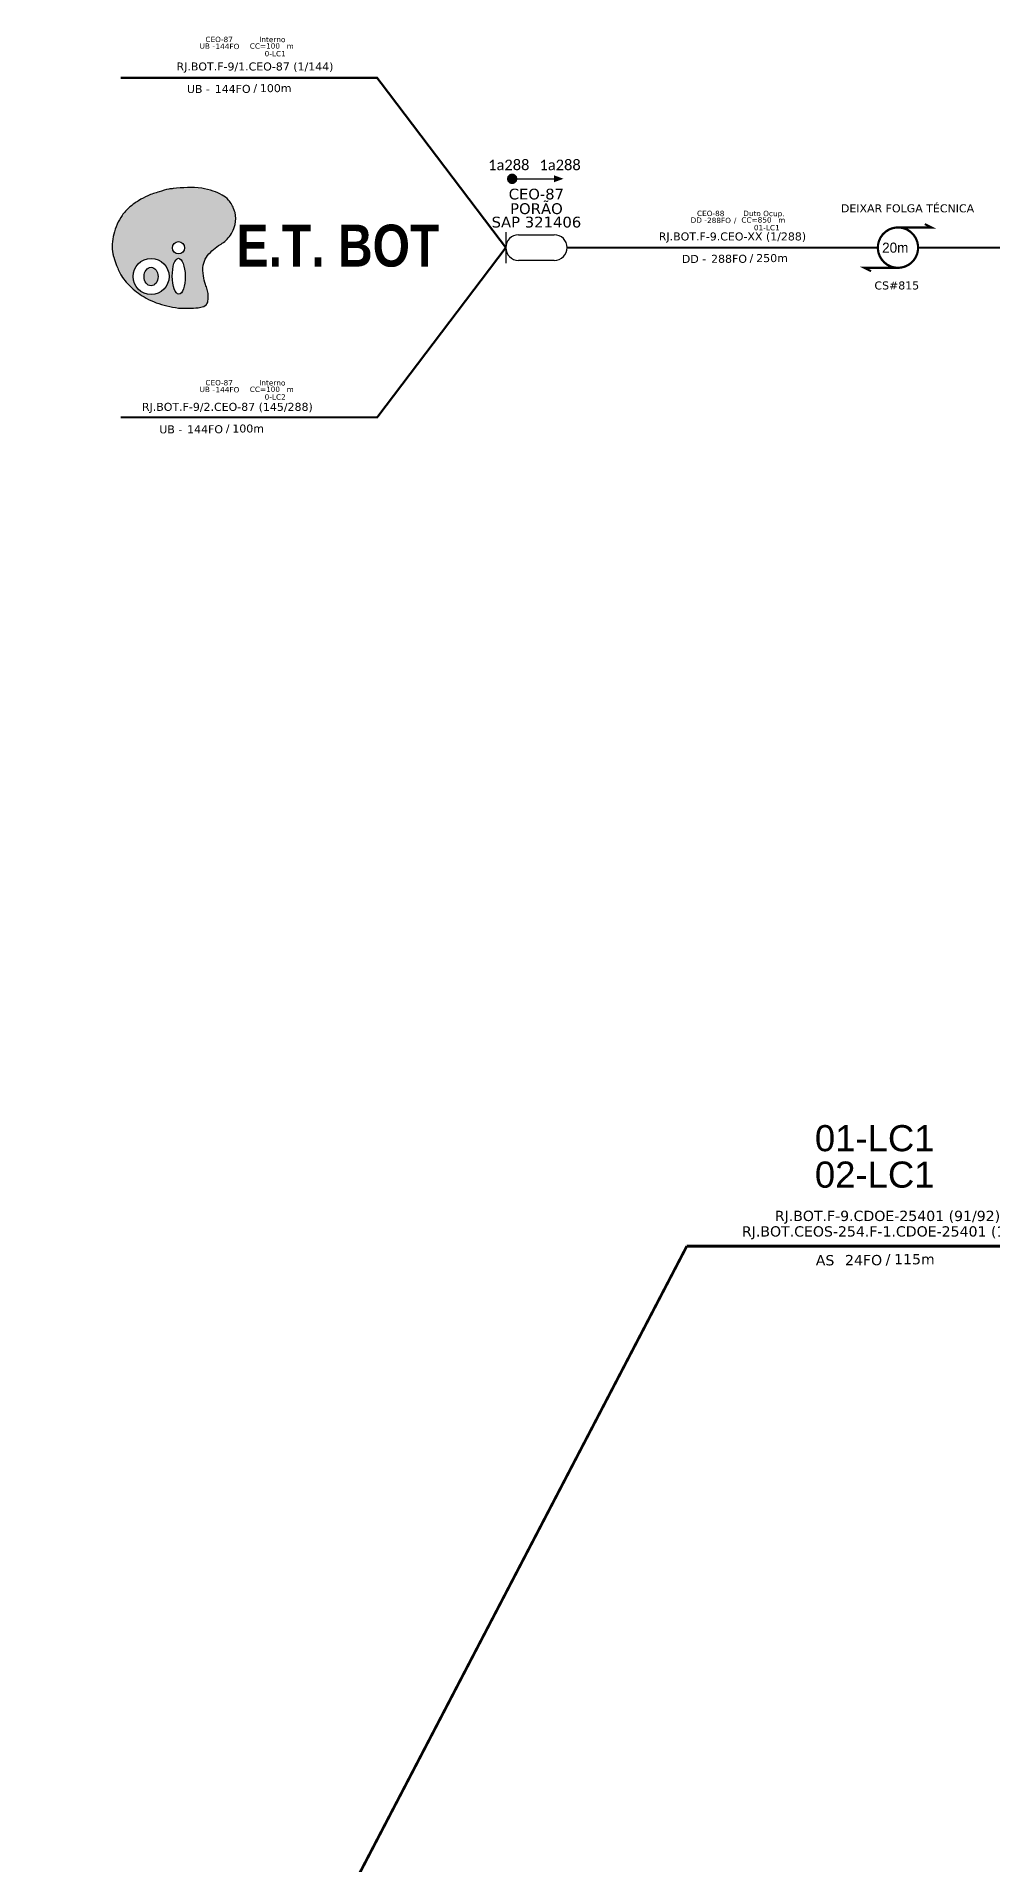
# Model space of a CAD drawing. Header units: millimetres. Extents: x -306105627 to -306104719, y 404252199 to 404252905.
# Drawn here: x -306105605.3 to -306105426, y 404252562.3 to 404252905 of the extents above; entities that cross this region are included whole.
import ezdxf
from ezdxf.enums import TextEntityAlignment as Align

# ---------------------------------------------------------------- set-up
doc = ezdxf.new("R2010")
doc.units = ezdxf.units.MM
doc.linetypes.add('ARILSUPP', pattern=[2.98, 1.42, -0.71, 0.14, -0.71])
for name, color, linetype in [('20.4-CEOS', 1, 'Continuous'), ('20.5-CABO AÉREO', 1, 'Continuous'), ('20.5-CEO', 1, 'Continuous'), ('CAP a instalar', 1, 'Continuous'), ('E.T.', 7, 'Continuous'), ('label_cabos', 7, 'Continuous'), ('LC1', 3, 'Continuous'), ('SETA', 7, 'Continuous')]:
    doc.layers.add(name, color=color, linetype=linetype)
doc.layers.add('40.1-ETIQUETAS', color=1, linetype='Continuous', lineweight=20)
doc.styles.add('ARIAL', font='arial.ttf')
doc.styles.add('siredit', font='verdana.ttf')
doc.styles.add('SWISS BIT', font='swisscb.ttf')
doc.linetypes.add('FENCELINE1', pattern='A,0.25,-0.1,[133,ltypeshp.shx,S=0.1,R=0,X=-0.1,Y=0],-0.1,1', length=1.45)

# ---------------------------------------------------------------- blocks, each defined once
blk = doc.blocks.new('ETIQUETA_RS5F')
at = {"layer": '40.1-ETIQUETAS', "color": 0, "style": 'siredit'}
blk.add_text('/', height=1.5, dxfattribs=at).set_placement((1.58, -1.95), align=Align.MIDDLE_RIGHT)
for tag, p in [('ETIQUETA_R_SECUNDARIA', (1.21, 2.1)), ('ETIQUETA_R_PRIMARIA', (1.21, 4.1)), ('F_ATIVAS/F_MORTAS', (1.14, -4.24))]:
    blk.add_attdef(tag, text='', height=1.5, dxfattribs=at).set_placement(p, align=Align.MIDDLE_CENTER)
for tag, p in [('TIPO_CABO', (-6.58, -2.12)), ('CAP_CABO', (0.4, -2.09))]:
    blk.add_attdef(tag, text='', height=1.5, dxfattribs=at).set_placement(p, align=Align.MIDDLE_RIGHT)
blk.add_attdef('METROS', text='', height=1.5, dxfattribs=at).set_placement((2.14, -1.95), align=Align.MIDDLE_LEFT)
for tag, p in [('FUSÃO_1', (0.85, -8.39)), ('FUSÃO_2', (0.85, -10.6)), ('FUSÃO_3', (0.85, -12.93)), ('FUSÃO_4', (0.85, -15.14)), ('FUSÃO_5', (0.85, -17.16))]:
    blk.add_attdef(tag, text='', height=1.5, dxfattribs=at).set_placement(p, align=Align.CENTER)
blk = doc.blocks.new('Inst CB DT OCUP CFOA-SM-DD-S-288-TS')
at = {"layer": 'label_cabos', "color": 0, "style": 'siredit'}
for tag, flags, p in [('ID_ATIVIDADE', 3, (1.31, 2.67)), ('FATOR', 1, (11.56, 2.55))]:
    blk.add_attdef(tag, text='', height=1, rotation=359.69, dxfattribs=dict(at, flags=flags)).set_placement(p, align=Align.MIDDLE_CENTER)
for tag, p in [('TIPO_CABO', (1.11, 0)), ('DESTINO_CABO', (3.13, 1.26)), ('CABO', (4.69, -0.05)), ('/', (7.71, -0.05)), ('LANCE', (10.41, 0.02)), ('TIPO_CABO', (13.11, 1.24)), ('UND', (16.46, 0)), ('FID', (13.65, -1.41))]:
    blk.add_attdef(tag, text='', height=1, rotation=359.69, dxfattribs=at).set_placement(p, align=Align.MIDDLE_CENTER)
blk.add_attdef('QTDE', (11.93, -0.45), '', height=1, rotation=359.69, dxfattribs=at)
blk = doc.blocks.new('*U31')
at = {"layer": '20.5-CEO'}
for p, q in [((-1.56, 1.26), (1.8, 1.26)), ((1.8, -1.13), (-1.56, -1.13))]:
    blk.add_line(p, q, dxfattribs=at)
blk.add_lwpolyline([(-2.75, 1.51), (-2.75, -1.38)], dxfattribs=at)
for centre, start, end in [((-1.56, 0.07), 90, 270), ((1.8, 0.07), 270, 90)]:
    blk.add_arc(centre, 1.2, start, end, dxfattribs=at)
at = {"layer": '20.5-CEO', "color": 7, "style": 'siredit'}
for tag, p in [('FID', (0.11, 5.61)), ('LOCAL', (0.12, 4.23)), ('SAP', (0.12, 2.97)), ('FIBRAS_RESERVA', (0.12, -1.94))]:
    blk.add_attdef(tag, text='', height=1.01, dxfattribs=at).set_placement(p, align=Align.TOP_CENTER)
for tag, flags, p in [('ID_ATIVIDADE', 3, (0.11, -3.51)), ('FATOR', 1, (0.11, -4.82))]:
    blk.add_attdef(tag, text='', height=1.01, dxfattribs=dict(at, flags=flags)).set_placement(p, align=Align.TOP_CENTER)
at = {"layer": '20.5-CEO', "color": 7, "style": 'siredit', "flags": 3}
blk.add_attdef('QTDE', (-4.88, -7.06), '', height=1.01, dxfattribs=at)
blk = doc.blocks.new('Inst CB INT CFOI-SM-UB-144')
at = {"layer": 'label_cabos', "color": 0, "style": 'siredit'}
for tag, flags, p in [('ID_ATIVIDADE', 3, (1.31, 2.67)), ('/', 2, (7.71, -0.05)), ('FATOR', 1, (11.56, 2.55))]:
    blk.add_attdef(tag, text='', height=1, rotation=359.69, dxfattribs=dict(at, flags=flags)).set_placement(p, align=Align.MIDDLE_CENTER)
for tag, p in [('TIPO_CABO', (1.11, 0)), ('DESTINO_CABO', (3.13, 1.26)), ('CABO', (4.69, -0.05)), ('LANCE', (10.41, 0.02)), ('TIPO_CABO', (13.11, 1.24)), ('UND', (16.46, 0)), ('FID', (13.65, -1.41))]:
    blk.add_attdef(tag, text='', height=1, rotation=359.69, dxfattribs=at).set_placement(p, align=Align.MIDDLE_CENTER)
blk.add_attdef('QTDE', (11.93, -0.45), '', height=1, rotation=359.69, dxfattribs=at)
blk = doc.blocks.new('OI')
h = blk.add_hatch(color=40)
edge = h.paths.add_edge_path()
edge.add_spline(control_points=[(4.35, -0.67), (3.92, -0.99), (3.26, -1.5), (2.81, -2.59), (2.9, -3.5), (3.06, -4.27), (3.31, -4.85), (3.37, -5.39), (3.4, -5.88), (3.2, -6.4), (2.54, -6.61), (1.65, -6.63), (0.55, -6.67), (-0.56, -6.42), (-1.61, -6.14), (-2.77, -5.61), (-3.92, -4.77), (-4.89, -3.7), (-5.34, -2.65), (-5.6, -1.94), (-5.85, -0.96), (-5.71, 0.47), (-5.1, 2.02), (-4.14, 3.02), (-3.3, 3.61), (-2.37, 4.16), (-1.36, 4.44), (-0.56, 4.7), (0.79, 4.85), (2.24, 4.97), (3.79, 4.57), (4.67, 4.21), (5.44, 3.65), (5.76, 2.99), (6.03, 2.21), (6.01, 1.46), (5.72, 0.64), (5.31, 0.08), (4.88, -0.38), (4.51, -0.55), (4.35, -0.67)], knot_values=[0, 0, 0, 0, 1.60434, 2.417191, 3.427595, 4.282808, 4.776746, 5.304182, 5.888771, 6.258406, 6.858137, 7.79129, 8.986195, 10.124242, 11.187857, 12.242908, 13.953784, 15.414161, 16.515391, 17.349188, 17.675853, 19.552021, 21.515531, 22.568638, 23.63245, 24.621084, 25.782718, 26.745347, 27.142653, 29.870543, 31.004649, 31.921532, 32.709589, 33.801391, 34.042471, 35.192333, 35.971461, 36.628871, 37.254359, 37.836911, 37.836911, 37.836911, 37.836911], degree=3, periodic=0)
h.paths.add_polyline_path([(1.13, -0.87, -1), (-0.04, -0.87, -1)], flags=16)
edge = h.paths.add_edge_path(flags=16)
edge.add_ellipse((0.56, -3.59), major_axis=(-0.02, 1.71), ratio=0.361305, start_angle=0, end_angle=360)
h.paths.add_polyline_path([(-0.36, -3.62, -1), (-3.8, -3.62, -1)], flags=16)
edge = h.paths.add_edge_path(flags=0)
edge.add_ellipse((-2.08, -3.62), major_axis=(0, 0.885), ratio=0.758294, start_angle=0, end_angle=360)
at = {"color": 40}
for centre, radius in [((0.54, -0.87), 0.587), ((-2.08, -3.62), 1.72)]:
    blk.add_circle(centre, radius, dxfattribs=at)
blk.add_ellipse((-2.08, -3.62), major_axis=(0, 0.885), ratio=0.758294, start_param=-3.141592653589792, end_param=3.141592653589792, dxfattribs=at)
blk.add_ellipse((0.56, -3.59), major_axis=(-0.02, 1.71), ratio=0.361305, dxfattribs=at)
at = {"color": 40, "start_tangent": (-0.800898, -0.598801), "end_tangent": (-0.800898, -0.598801)}
blk.add_spline([(4.35, -0.67), (3.2, -1.78), (2.9, -2.54), (2.92, -3.55), (3.12, -4.38), (3.28, -4.85), (3.37, -5.37), (3.35, -5.95), (3.2, -6.29), (2.66, -6.55), (1.73, -6.63), (0.54, -6.62), (-0.58, -6.41), (-1.6, -6.11), (-2.56, -5.67), (-3.95, -4.67), (-4.89, -3.56), (-5.37, -2.56), (-5.64, -1.78), (-5.72, -1.46), (-5.63, 0.42), (-4.84, 2.22), (-4.13, 2.99), (-3.27, 3.62), (-2.4, 4.09), (-1.3, 4.47), (-0.37, 4.72), (0.02, 4.77), (2.75, 4.8), (3.85, 4.53), (4.69, 4.16), (5.31, 3.68), (5.85, 2.73), (5.93, 2.5), (5.94, 1.35), (5.67, 0.62), (5.29, 0.08), (4.84, -0.36), (4.35, -0.67)], degree=3, dxfattribs=at)

msp = doc.modelspace()

# ---------------------------------------------------------------- linework, layer by layer
at = {"color": 0, "const_width": 0.99}
msp.add_lwpolyline([(-306105516.6, 404252878.35, 1), (-306105515.61, 404252878.35, 1)], format="xyb", close=True, dxfattribs=at)
at = {"color": 5, "const_width": 0.394}
for points in [[(-306105443.75, 404252869.23), (-306105437.45, 404252869.23), (-306105438.71, 404252869.86)], [(-306105443.75, 404252861.67), (-306105450.05, 404252861.67), (-306105448.79, 404252861.04)]]:
    msp.add_lwpolyline(points, dxfattribs=at)
at = {"color": 5, "const_width": 0.42}
msp.add_lwpolyline([(-306105443.75, 404252869.23, 1.000012), (-306105443.75, 404252861.67, 0.999978)], format="xyb", close=True, dxfattribs=at)
at = {"layer": '20.5-CABO AÉREO', "color": 1, "ltscale": 50, "const_width": 0.4}
for points in [[(-306105589.5, 404252897.28), (-306105541.42, 404252897.28), (-306105517.29, 404252865.45)], [(-306105589.5, 404252833.62), (-306105541.42, 404252833.62), (-306105517.29, 404252865.45)]]:
    msp.add_lwpolyline(points, dxfattribs=at)
at = {"layer": '20.5-CABO AÉREO', "color": 5, "ltscale": 50, "const_width": 0.4}
for points in [[(-306105505.79, 404252865.45), (-306105447.53, 404252865.45)], [(-306105439.97, 404252865.45), (-306105381.71, 404252865.45)]]:
    msp.add_lwpolyline(points, dxfattribs=at)
at = {"layer": 'CAP a instalar', "linetype": 'FENCELINE1', "ltscale": 7, "const_width": 0.513}
for points in [[(-306105483.35, 404252678.24), (-306105605.03, 404252445.11)], [(-306105407.7, 404252678.24), (-306105483.35, 404252678.24)]]:
    msp.add_lwpolyline(points, dxfattribs=at)
at = {"layer": 'SETA', "color": 0}
msp.add_lwpolyline([(-306105516.11, 404252878.35), (-306105507.59, 404252878.35)], dxfattribs=at)
msp.add_solid([(-306105508.28, 404252879.02), (-306105506.46, 404252878.36), (-306105508.28, 404252877.7)], dxfattribs=at)

# ---------------------------------------------------------------- block references
at = {"layer": '20.5-CEO', "color": 0, "lineweight": 0}
ref = msp.add_blockref('*U31', (-306105511.79, 404252865.32), dxfattribs=dict(at, xscale=1.996172079559415, yscale=1.996172079559506, zscale=1.996172079559506))
ref.add_attrib('LOCAL', 'PORÃO', dxfattribs={"color": 7, "height": 2.024, "style": 'siredit'}).set_placement((-306105511.55, 404252873.77), align=Align.TOP_CENTER)
ref.add_attrib('SAP', 'SAP 321406', dxfattribs={"color": 7, "height": 2.024, "style": 'siredit'}).set_placement((-306105511.55, 404252871.25), align=Align.TOP_CENTER)
ref.add_attrib('FID', 'CEO-87', dxfattribs={"layer": '20.4-CEOS', "color": 7, "height": 2.015, "style": 'siredit'}).set_placement((-306105511.57, 404252876.5), align=Align.TOP_CENTER)
at = {"layer": '40.1-ETIQUETAS', "color": 0}
ref = msp.add_blockref('ETIQUETA_RS5F', (-306105565.52, 404252897.31), dxfattribs=at)
ref.add_attrib('ETIQUETA_R_SECUNDARIA', 'RJ.BOT.F-9/1.CEO-87 (1/144)', dxfattribs={"color": 0, "height": 1.5, "style": 'siredit'}).set_placement((-306105564.33, 404252899.41), align=Align.MIDDLE_CENTER)
ref.add_attrib('TIPO_CABO', 'UB - ', dxfattribs={"color": 0, "height": 1.5, "style": 'siredit'}).set_placement((-306105572.13, 404252895.19), align=Align.MIDDLE_RIGHT)
ref.add_attrib('CAP_CABO', '144FO', dxfattribs={"color": 0, "height": 1.5, "style": 'siredit'}).set_placement((-306105565.15, 404252895.21), align=Align.MIDDLE_RIGHT)
ref.add_attrib('METROS', '100m', dxfattribs={"color": 0, "height": 1.5, "style": 'siredit'}).set_placement((-306105563.41, 404252895.35), align=Align.MIDDLE_LEFT)
ref = msp.add_blockref('ETIQUETA_RS5F', (-306105570.69, 404252833.5), dxfattribs=at)
ref.add_attrib('ETIQUETA_R_SECUNDARIA', 'RJ.BOT.F-9/2.CEO-87 (145/288)', dxfattribs={"color": 0, "height": 1.5, "style": 'siredit'}).set_placement((-306105569.51, 404252835.6), align=Align.MIDDLE_CENTER)
ref.add_attrib('TIPO_CABO', 'UB - ', dxfattribs={"color": 0, "height": 1.5, "style": 'siredit'}).set_placement((-306105577.31, 404252831.38), align=Align.MIDDLE_RIGHT)
ref.add_attrib('CAP_CABO', '144FO', dxfattribs={"color": 0, "height": 1.5, "style": 'siredit'}).set_placement((-306105570.33, 404252831.4), align=Align.MIDDLE_RIGHT)
ref.add_attrib('METROS', '100m', dxfattribs={"color": 0, "height": 1.5, "style": 'siredit'}).set_placement((-306105568.58, 404252831.54), align=Align.MIDDLE_LEFT)
at = {"layer": '40.1-ETIQUETAS'}
ref = msp.add_blockref('ETIQUETA_RS5F', (-306105447.19, 404252678.31), dxfattribs=dict(at, xscale=1.283039983498747, yscale=1.283039983498747, zscale=1.283039983498747))
ref.add_attrib('ETIQUETA_R_PRIMARIA', 'RJ.BOT.F-9.CDOE-25401 (91/92)', dxfattribs={"color": 0, "height": 1.9246, "style": 'siredit'}).set_placement((-306105445.72, 404252683.92), align=Align.MIDDLE_CENTER)
ref.add_attrib('ETIQUETA_R_SECUNDARIA', 'RJ.BOT.CEOS-254.F-1.CDOE-25401 (1/15)', dxfattribs={"color": 0, "height": 1.9246, "style": 'siredit'}).set_placement((-306105445.67, 404252681.01), align=Align.MIDDLE_CENTER)
ref.add_attrib('TIPO_CABO', 'AS', dxfattribs={"color": 0, "height": 1.925, "style": 'siredit'}).set_placement((-306105455.68, 404252675.6), align=Align.MIDDLE_RIGHT)
ref.add_attrib('CAP_CABO', '24FO', dxfattribs={"color": 0, "height": 1.925, "style": 'siredit'}).set_placement((-306105446.72, 404252675.63), align=Align.MIDDLE_RIGHT)
ref.add_attrib('METROS', '115m', dxfattribs={"color": 0, "height": 1.925, "style": 'siredit'}).set_placement((-306105444.48, 404252675.8), align=Align.MIDDLE_LEFT)
at = {"layer": 'E.T.', "color": 7, "xscale": 1.965288924615791, "yscale": 1.965288909013875, "zscale": 1.965288907678581}
msp.add_blockref('OI', (-306105579.73, 404252867.14), dxfattribs=at)
at = {"layer": 'label_cabos', "color": 6, "lineweight": 0}
ref = msp.add_blockref('Inst CB INT CFOI-SM-UB-144', (-306105574.18, 404252903.23), dxfattribs=at)
ref.add_attrib('DESTINO_CABO', 'CEO-87', dxfattribs={"color": 0, "height": 1, "rotation": 359.69, "style": 'siredit'}).set_placement((-306105571.05, 404252904.49), align=Align.MIDDLE_CENTER)
ref.add_attrib('CABO', '144FO', dxfattribs={"color": 0, "height": 1, "rotation": 359.69, "style": 'siredit'}).set_placement((-306105569.5, 404252903.18), align=Align.MIDDLE_CENTER)
ref.add_attrib('TIPO_CABO', 'Interno', dxfattribs={"color": 0, "height": 1, "rotation": 359.69, "style": 'siredit'}).set_placement((-306105561.08, 404252904.48), align=Align.MIDDLE_CENTER)
ref.add_attrib('FID', '0-LC1', dxfattribs={"color": 0, "height": 1, "rotation": 359.69, "style": 'siredit'}).set_placement((-306105560.54, 404252901.82), align=Align.MIDDLE_CENTER)
ref.add_attrib('LANCE', 'CC=', dxfattribs={"color": 0, "height": 1, "rotation": 359.69, "style": 'siredit'}).set_placement((-306105563.77, 404252903.25), align=Align.MIDDLE_CENTER)
ref.add_attrib('UND', 'm', dxfattribs={"color": 0, "height": 1, "rotation": 359.69, "style": 'siredit'}).set_placement((-306105557.72, 404252903.23), align=Align.MIDDLE_CENTER)
ref.add_attrib('TIPO_CABO', 'UB - ', dxfattribs={"color": 0, "height": 1, "rotation": 359.69, "style": 'siredit'}).set_placement((-306105573.07, 404252903.23), align=Align.MIDDLE_CENTER)
ref.add_attrib('QTDE', '100', (-306105562.26, 404252902.78), dxfattribs={"color": 0, "height": 1, "rotation": 359.69, "style": 'siredit'})
ref = msp.add_blockref('Inst CB DT OCUP CFOA-SM-DD-S-288-TS', (-306105482, 404252870.61), dxfattribs=at)
ref.add_attrib('DESTINO_CABO', 'CEO-88', dxfattribs={"color": 0, "height": 1, "rotation": 359.69, "style": 'siredit'}).set_placement((-306105478.87, 404252871.87), align=Align.MIDDLE_CENTER)
ref.add_attrib('TIPO_CABO', 'Duto Ocup.', dxfattribs={"color": 0, "height": 1, "rotation": 359.69, "style": 'siredit'}).set_placement((-306105468.89, 404252871.86), align=Align.MIDDLE_CENTER)
ref.add_attrib('/', '/', dxfattribs={"color": 0, "height": 1, "rotation": 359.69, "style": 'siredit'}).set_placement((-306105474.29, 404252870.56), align=Align.MIDDLE_CENTER)
ref.add_attrib('FID', '01-LC1', dxfattribs={"color": 0, "height": 1, "rotation": 359.69, "style": 'siredit'}).set_placement((-306105468.35, 404252869.2), align=Align.MIDDLE_CENTER)
ref.add_attrib('LANCE', 'CC=', dxfattribs={"color": 0, "height": 1, "rotation": 359.69, "style": 'siredit'}).set_placement((-306105471.59, 404252870.63), align=Align.MIDDLE_CENTER)
ref.add_attrib('UND', 'm', dxfattribs={"color": 0, "height": 1, "rotation": 359.69, "style": 'siredit'}).set_placement((-306105465.54, 404252870.61), align=Align.MIDDLE_CENTER)
ref.add_attrib('CABO', '288FO', dxfattribs={"color": 0, "height": 1, "rotation": 359.69, "style": 'siredit'}).set_placement((-306105477.31, 404252870.56), align=Align.MIDDLE_CENTER)
ref.add_attrib('TIPO_CABO', 'DD - ', dxfattribs={"color": 0, "height": 1, "rotation": 359.69, "style": 'siredit'}).set_placement((-306105480.89, 404252870.61), align=Align.MIDDLE_CENTER)
ref.add_attrib('QTDE', '850', (-306105470.07, 404252870.16), dxfattribs={"color": 0, "height": 1, "rotation": 359.69, "style": 'siredit'})
ref = msp.add_blockref('Inst CB INT CFOI-SM-UB-144', (-306105574.18, 404252838.87), dxfattribs=at)
ref.add_attrib('DESTINO_CABO', 'CEO-87', dxfattribs={"color": 0, "height": 1, "rotation": 359.69, "style": 'siredit'}).set_placement((-306105571.05, 404252840.13), align=Align.MIDDLE_CENTER)
ref.add_attrib('CABO', '144FO', dxfattribs={"color": 0, "height": 1, "rotation": 359.69, "style": 'siredit'}).set_placement((-306105569.5, 404252838.82), align=Align.MIDDLE_CENTER)
ref.add_attrib('TIPO_CABO', 'Interno', dxfattribs={"color": 0, "height": 1, "rotation": 359.69, "style": 'siredit'}).set_placement((-306105561.08, 404252840.11), align=Align.MIDDLE_CENTER)
ref.add_attrib('FID', '0-LC2', dxfattribs={"color": 0, "height": 1, "rotation": 359.69, "style": 'siredit'}).set_placement((-306105560.54, 404252837.45), align=Align.MIDDLE_CENTER)
ref.add_attrib('LANCE', 'CC=', dxfattribs={"color": 0, "height": 1, "rotation": 359.69, "style": 'siredit'}).set_placement((-306105563.77, 404252838.89), align=Align.MIDDLE_CENTER)
ref.add_attrib('UND', 'm', dxfattribs={"color": 0, "height": 1, "rotation": 359.69, "style": 'siredit'}).set_placement((-306105557.72, 404252838.87), align=Align.MIDDLE_CENTER)
ref.add_attrib('TIPO_CABO', 'UB - ', dxfattribs={"color": 0, "height": 1, "rotation": 359.69, "style": 'siredit'}).set_placement((-306105573.07, 404252838.86), align=Align.MIDDLE_CENTER)
ref.add_attrib('QTDE', '100', (-306105562.26, 404252838.41), dxfattribs={"color": 0, "height": 1, "rotation": 359.69, "style": 'siredit'})

# ---------------------------------------------------------------- texts
at = {"color": 0}
msp.add_text('20m', height=1.89, dxfattribs=at).set_placement((-306105446.72, 404252864.5))
at = {"color": 5, "insert": (-306105516.73, 404252880.95), "char_height": 1.98, "width": 25.1052, "attachment_point": 5}
msp.add_mtext('{\\fCalibri|b0|i0|c0|p34;\\C7;1a288}', dxfattribs=at)
at = {"color": 0, "insert": (-306105507.11, 404252880.95), "char_height": 1.98, "width": 25.1052, "attachment_point": 5}
msp.add_mtext('{\\fCalibri|b0|i0|c0|p34;\\C7;1a288}', dxfattribs=at)
at = {"layer": '40.1-ETIQUETAS', "color": 0, "style": 'siredit'}
for s, p in [('DEIXAR FOLGA TÉCNICA', (-306105441.96, 404252872.82)), ('RJ.BOT.F-9.CEO-XX (1/288)', (-306105474.79, 404252867.55)), ('CS#815', (-306105443.97, 404252858.36))]:
    msp.add_text(s, height=1.5, dxfattribs=at).set_placement(p, align=Align.MIDDLE_CENTER)
for s, p in [('DD - ', (-306105479.06, 404252863.33)), ('288FO', (-306105472.07, 404252863.36)), ('/', (-306105470.89, 404252863.49))]:
    msp.add_text(s, height=1.5, dxfattribs=at).set_placement(p, align=Align.MIDDLE_RIGHT)
msp.add_text('250m', height=1.5, dxfattribs=at).set_placement((-306105470.33, 404252863.49), align=Align.MIDDLE_LEFT)
at = {"layer": 'E.T.', "color": 40, "style": 'SWISS BIT'}
msp.add_text('E.T. BOT', height=7.861, dxfattribs=at).set_placement((-306105548.77, 404252861.9), align=Align.CENTER)
at = {"layer": 'LC1', "linetype": 'ARILSUPP', "style": 'ARIAL'}
for s, p in [('01-LC1', (-306105448.11, 404252698.49)), ('02-LC1', (-306105448.11, 404252691.66))]:
    msp.add_text(s, height=4.9, dxfattribs=at).set_placement(p, align=Align.MIDDLE_CENTER)

doc.saveas('drawing.dxf')
